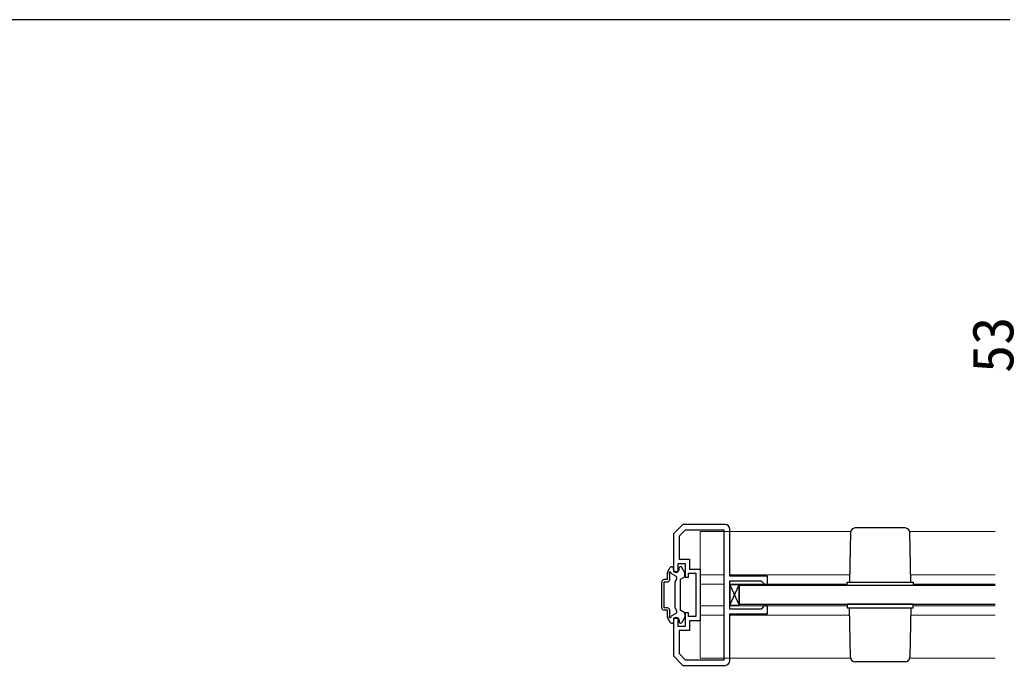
# Model space of a CAD drawing. Units: millimetres, scale not verified. Extents: x -525 to 525, y -783 to 779.
# Drawn here: x 58.9 to 268, y 317.7 to 455.2 of the extents above; entities that cross this region are included whole.
import ezdxf
from ezdxf.enums import TextEntityAlignment as Align

# ---------------------------------------------------------------- set-up
doc = ezdxf.new("R2010")
doc.units = ezdxf.units.MM
doc.header["$LTSCALE"] = 4
for name, color, linetype in [('0-2_YKK_11', 7, 'Continuous'), ('0-4_YKK_13', 4, 'Continuous'), ('0-6_YKK_D', 6, 'Continuous')]:
    doc.layers.add(name, color=color, linetype=linetype)
doc.layers.add('0-3_YKK_12', color=2, linetype='Continuous', lineweight=18)
doc.styles.add('ＭＳ ゴシック', font='')
doc.styles.get('ＭＳ ゴシック').set_extended_font_data('MS Gothic')

msp = doc.modelspace()

# ---------------------------------------------------------------- linework, layer by layer
at = {"layer": '0-2_YKK_11'}
for points in [[(209, 347.7), (200, 347.7), (198, 345.7), (198, 337.7), (199, 337.7), (199, 339.4), (200.5, 339.4), (200.5, 336.5), (201.2, 336.5), (201.2, 337.3), (202.8, 337.3), (202.8, 332.7), (202.8, 328.1), (201.2, 328.1), (201.2, 328.9), (200.5, 328.9), (200.5, 326), (199, 326), (199, 327.7), (198, 327.7), (198, 319.7), (200, 317.7), (209, 317.7)], [(210, 318.7), (210, 328.7), (218, 328.7), (218, 330.4), (217.4, 330.4), (217.2, 330.2), (216.7, 329.7), (210, 329.7), (210, 335.7), (216.7, 335.7), (217.2, 335.2), (217.4, 335), (218, 335), (218, 336.7), (210, 336.7), (210, 346.7)]]:
    msp.add_lwpolyline(points, dxfattribs=at)
msp.add_lwpolyline([(208.8, 318.9), (208.8, 346.5), (200.497, 346.5), (199.2, 345.203), (199.2, 340.3), (201.4, 340.3), (201.4, 338.2), (203.7, 338.2), (203.7, 327.2), (201.4, 327.2), (201.4, 325.1), (199.2, 325.1), (199.2, 320.197), (200.497, 318.9)], close=True, dxfattribs=at)
for centre, start, end in [((209, 346.7), 0.00001, 89.99999), ((209, 318.7), 270.00001, 359.99999)]:
    msp.add_arc(centre, 1, start, end, dxfattribs=at)
at = {"layer": '0-3_YKK_12'}
for p, q in [((203.7, 319.2), (203.7, 346.2)), ((207.1, 346.2), (203.7, 346.2)), ((203.7, 346.2), (235.715, 346.2)), ((248.285, 346.2), (266.5, 346.2)), ((203.7, 337), (208.8, 337)), ((210, 337), (235.5, 337)), ((248.5, 337), (266.5, 337)), ((203.7, 335), (208.8, 335)), ((210, 335), (235, 335)), ((217.4, 335), (217.501, 335)), ((249, 335), (266.5, 335)), ((203.7, 330.4), (208.8, 330.4)), ((203.7, 328.4), (208.8, 328.4)), ((210, 330.4), (235, 330.4)), ((210, 328.4), (235.5, 328.4)), ((248.5, 328.4), (266.5, 328.4)), ((249, 330.4), (266.5, 330.4)), ((266.5, 330.4), (266, 330.4)), ((203.7, 319.2), (235.715, 319.2)), ((248.285, 319.2), (266.5, 319.2))]:
    msp.add_line(p, q, dxfattribs=at)
at = {"layer": '0-4_YKK_13'}
for p, q in [((235.684, 345.967), (235.5, 335.45)), ((247.317, 346.95), (236.683, 346.95)), ((248.5, 335.45), (248.316, 345.967)), ((196.7, 335.95), (196.7, 337.42)), ((196.7, 335.95), (196.7, 337.42)), ((196.74, 337.57), (197.306, 338.55)), ((196.74, 337.57), (197.306, 338.55)), ((197.2, 335.95), (197.2, 337.071)), ((197.2, 335.95), (197.2, 337.071)), ((198.502, 336.676), (197.54, 337.231)), ((198.502, 336.676), (197.54, 337.231)), ((197.566, 338.7), (197.8, 338.7)), ((197.566, 338.7), (197.8, 338.7)), ((198, 338.1), (198, 338.5)), ((198, 338.1), (198, 338.5)), ((199.2, 338.1), (199.2, 338.5)), ((199.2, 338.1), (199.2, 338.5)), ((199.534, 338.7), (199.4, 338.7)), ((199.534, 338.7), (199.4, 338.7)), ((200.36, 337.57), (199.794, 338.55)), ((200.36, 337.57), (199.794, 338.55)), ((200.4, 336.701), (200.4, 337.42)), ((200.4, 336.701), (200.4, 337.42)), ((195.5, 329.95), (195.5, 335.45)), ((195.5, 329.95), (195.5, 335.45)), ((196.7, 335.95), (196, 335.95)), ((196.7, 335.95), (196, 335.95)), ((196.7, 335.45), (196, 335.45)), ((196, 329.95), (196, 335.45)), ((196.7, 335.45), (196, 335.45)), ((196, 329.95), (196, 335.45)), ((198.4, 335.5), (198.685, 335.993)), ((198.4, 335.5), (198.685, 335.993)), ((198.4, 329.9), (198.4, 335.5)), ((198.4, 329.9), (198.4, 335.5)), ((199.4, 335.777), (199.4, 329.623)), ((199.4, 335.777), (199.4, 329.623)), ((200.25, 336.441), (199.55, 336.037)), ((200.25, 336.441), (199.55, 336.037)), ((210, 330.549), (212, 334.851)), ((210, 334.851), (212, 330.549)), ((266.5, 334.7), (265.946, 334.7)), ((265.946, 330.7), (266.5, 330.7)), ((196.7, 329.95), (196, 329.95)), ((196.7, 329.95), (196, 329.95)), ((196.7, 329.45), (196, 329.45)), ((196.7, 329.45), (196, 329.45)), ((196.7, 327.98), (196.7, 329.45)), ((196.7, 327.98), (196.7, 329.45)), ((197.2, 328.329), (197.2, 329.45)), ((197.2, 328.329), (197.2, 329.45)), ((198.502, 328.724), (197.54, 328.169)), ((198.502, 328.724), (197.54, 328.169)), ((198.4, 329.9), (198.685, 329.407)), ((198.4, 329.9), (198.685, 329.407)), ((200.25, 328.959), (199.55, 329.363)), ((200.25, 328.959), (199.55, 329.363)), ((200.4, 328.699), (200.4, 327.98)), ((200.4, 328.699), (200.4, 327.98)), ((235.684, 319.433), (235.5, 329.95)), ((248.5, 329.95), (248.316, 319.433)), ((196.74, 327.83), (197.306, 326.85)), ((196.74, 327.83), (197.306, 326.85)), ((197.566, 326.7), (197.8, 326.7)), ((197.566, 326.7), (197.8, 326.7)), ((198, 327.3), (198, 326.9)), ((198, 327.3), (198, 326.9)), ((199.2, 327.3), (199.2, 326.9)), ((199.2, 327.3), (199.2, 326.9)), ((199.534, 326.7), (199.4, 326.7)), ((199.534, 326.7), (199.4, 326.7)), ((200.36, 327.83), (199.794, 326.85)), ((200.36, 327.83), (199.794, 326.85)), ((247.317, 318.45), (236.683, 318.45))]:
    msp.add_line(p, q, dxfattribs=at)
for points in [[(212, 334.851), (210, 334.851), (210, 330.549), (212, 330.549)], [(249, 334.7), (235, 334.7), (235, 335.45), (249, 335.45)], [(249, 330.7), (235, 330.7), (235, 329.95), (249, 329.95)]]:
    msp.add_lwpolyline(points, close=True, dxfattribs=at)
msp.add_lwpolyline([(266.5, 334.7), (212, 334.7), (212, 330.7), (266.5, 330.7)], dxfattribs=at)
for centre, radius, start, end in [((236.683, 345.95), 1, 90, 179), ((247.317, 345.95), 1, 1, 90), ((197, 337.42), 0.3, 150, 180), ((197, 337.42), 0.3, 150, 180), ((197.3, 337.3), 0.25, 343.95468, 246.42182), ((197.3, 337.3), 0.25, 343.95468, 246.42182), ((197.566, 338.4), 0.3, 90, 150), ((197.566, 338.4), 0.3, 90, 150), ((197.8, 338.5), 0.2, 0, 90), ((197.8, 338.5), 0.2, 0, 90), ((198.6, 338.1), 0.6, 180, 0), ((198.6, 338.1), 0.6, 180, 0), ((199.4, 338.5), 0.2, 90, 180), ((199.4, 338.5), 0.2, 90, 180), ((199.534, 338.4), 0.3, 30, 90), ((199.534, 338.4), 0.3, 30, 90), ((200.1, 337.42), 0.3, 0, 30), ((200.1, 337.42), 0.3, 0, 30), ((196, 335.45), 0.5, 90, 180), ((196, 335.45), 0.5, 90, 180), ((196.7, 335.95), 0.5, 270, 0), ((196.7, 335.95), 0.5, 270, 0), ((198.252, 336.243), 0.5, 330, 60), ((198.252, 336.243), 0.5, 330, 60), ((199.7, 335.777), 0.3, 120, 180), ((199.7, 335.777), 0.3, 120, 180), ((200.1, 336.701), 0.3, 300, 0), ((200.1, 336.701), 0.3, 300, 0), ((196, 329.95), 0.5, 180, 270), ((196, 329.95), 0.5, 180, 270), ((196.7, 329.45), 0.5, 0, 90), ((196.7, 329.45), 0.5, 0, 90), ((198.252, 329.157), 0.5, 300, 30), ((198.252, 329.157), 0.5, 300, 30), ((199.7, 329.623), 0.3, 180, 240), ((199.7, 329.623), 0.3, 180, 240), ((200.1, 328.699), 0.3, 0, 60), ((200.1, 328.699), 0.3, 0, 60), ((197, 327.98), 0.3, 180, 210), ((197, 327.98), 0.3, 180, 210), ((197.3, 328.1), 0.25, 113.57818, 16.04532), ((197.3, 328.1), 0.25, 113.57818, 16.04532), ((197.566, 327), 0.3, 210, 270), ((197.566, 327), 0.3, 210, 270), ((197.8, 326.9), 0.2, 270, 0), ((197.8, 326.9), 0.2, 270, 0), ((198.6, 327.3), 0.6, 0, 180), ((198.6, 327.3), 0.6, 0, 180), ((199.4, 326.9), 0.2, 180, 270), ((199.4, 326.9), 0.2, 180, 270), ((199.534, 327), 0.3, 270, 330), ((199.534, 327), 0.3, 270, 330), ((200.1, 327.98), 0.3, 330, 0), ((200.1, 327.98), 0.3, 330, 0), ((236.683, 319.45), 1, 181, 270), ((247.317, 319.45), 1, 270, 359)]:
    msp.add_arc(centre, radius, start, end, dxfattribs=at)
at = {"layer": '0-6_YKK_D'}
msp.add_line((-39, 455.2), (315, 455.2), dxfattribs=at)

# ---------------------------------------------------------------- texts
at = {"layer": '0-6_YKK_D', "style": 'ＭＳ ゴシック'}
msp.add_text('53', height=8.798, rotation=90, dxfattribs=at).set_placement((273, 379.973), align=Align.BOTTOM_LEFT)

doc.saveas('drawing.dxf')
